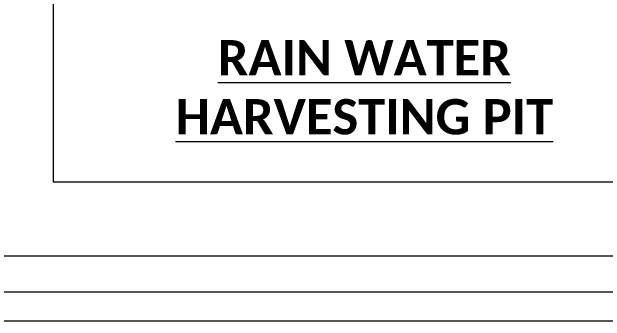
# Model space of a CAD drawing. Header units: metres. Extents: x 0 to 66.7, y 0 to 52.7.
# Drawn here: x 27.88 to 35.56, y 0 to 4 of the extents above; entities that cross this region are included whole.
import ezdxf

# ---------------------------------------------------------------- set-up
doc = ezdxf.new("R2010")
doc.units = ezdxf.units.M
doc.layers.add('TEXT', color=7, linetype='Continuous', lineweight=18)
doc.styles.get("Standard").update_dxf_attribs({"font": 'simplex.shx'})

msp = doc.modelspace()

# ---------------------------------------------------------------- linework, layer by layer
at = {"lineweight": 0}
for points in [[(0, 0), (0, 52.68901), (66.70833, 52.68901), (66.70833, 0)], [(0.5355, 0.37263), (0.5355, 52.31639), (66.3357, 52.31639), (66.3357, 0.37263)], [(1.05197, 0.83841), (1.05197, 51.8506), (65.86992, 51.8506), (65.86992, 0.83841)], [(28.41753, 10.54004), (36.42471, 10.54004), (36.42471, 1.79894), (28.41753, 1.79894)]]:
    msp.add_lwpolyline(points, close=True, dxfattribs=at)

# ---------------------------------------------------------------- texts
at = {"layer": 'TEXT', "lineweight": 0, "insert": (35.76055, 3.63435), "char_height": 0.4574671, "attachment_point": 3}
msp.add_mtext_dynamic_manual_height_columns('\\A1;\\pxqc;{\\fCalibri|b1|i0|c0|p34;\\LRAIN WATER HARVESTING PIT}', width=6.6335308, gutter_width=0.01741, heights=[0], dxfattribs=at)

doc.saveas('drawing.dxf')
